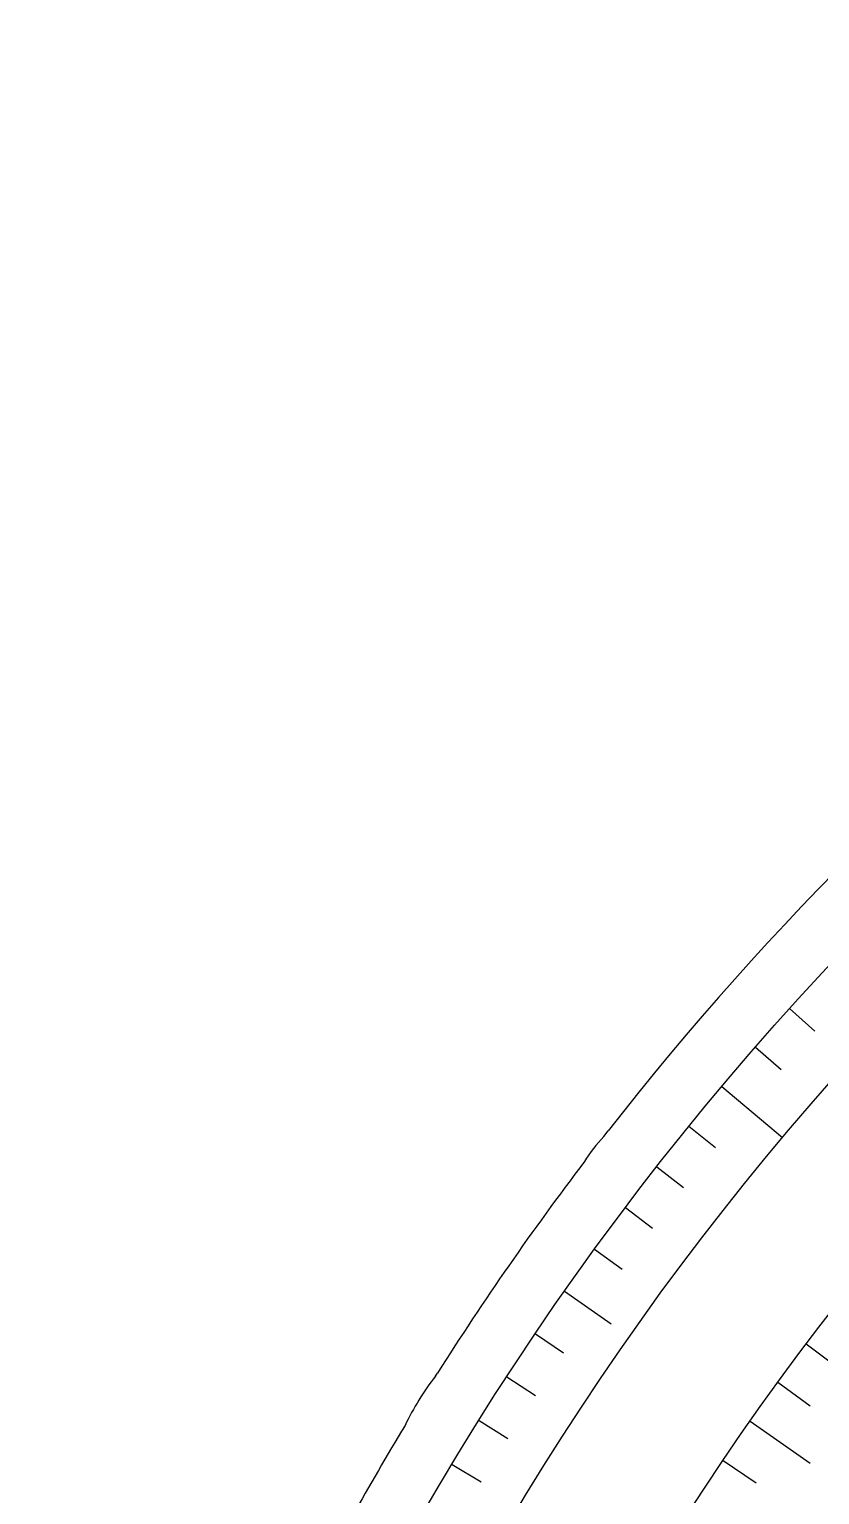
# Model space of a CAD drawing. Header units: millimetres. Extents: x -92 to 93, y -93 to 102.
# Drawn here: x -90.65 to -66.44, y 45.76 to 90.65 of the extents above; entities that cross this region are included whole.
import ezdxf

# ---------------------------------------------------------------- set-up
doc = ezdxf.new("R2010")
doc.units = ezdxf.units.MM
for name, color, linetype in [('CUT_OUTER', 1, 'Continuous'), ('ENGRAVE', 7, 'Continuous'), ('ENGRAVE_FINE', 8, 'Continuous')]:
    doc.layers.add(name, color=color, linetype=linetype)

msp = doc.modelspace()

# ---------------------------------------------------------------- linework, layer by layer
at = {"layer": 'CUT_OUTER'}
for points in [[(-73.0594, 56.7318), (-72.922, 56.9089)], [(-78.2095, 49.391), (-78.149, 49.4873)]]:
    msp.add_lwpolyline(points, dxfattribs=at)
for centre, radius, start, end in [((0, 0), 92.5, 112.148438, 142.03125), ((-69.9911, 53.7673), 4.2665, 135.98599, 148.91634), ((-0.0642, 0.0426), 92.423, 142.762191, 147.657275), ((-71.9675, 44.4886), 7.937, 141.85481, 154.70593), ((-0.5744, 0.3213), 91.8418, 148.81315, 152.81087)]:
    msp.add_arc(centre, radius, start, end, dxfattribs=at)
at = {"layer": 'ENGRAVE'}
for points in [[(-69.4419, 58.2687), (-67.5819, 56.7079)], [(-74.2561, 51.9947), (-72.8354, 50.9999)], [(-68.5733, 48.0155), (-66.7396, 46.7316)]]:
    msp.add_lwpolyline(points, dxfattribs=at)
for radius in [90.65, 90.65, 88.2219, 83.7125, 83.7125, 80.1513, 73.5375, 73.5375, 69.6525]:
    msp.add_circle((0, 0), radius, dxfattribs=at)
at = {"layer": 'ENGRAVE_FINE'}
for points in [[(-67.3661, 60.6567), (-66.5927, 59.9604)], [(-68.4144, 59.4718), (-67.6291, 58.789)], [(-70.4483, 57.0479), (-69.6396, 56.393)], [(-71.4332, 55.8097), (-70.6132, 55.169)], [(-72.3963, 54.5545), (-71.5652, 53.9283)], [(-73.3374, 53.2827), (-72.4955, 52.6711)], [(-75.1523, 50.6908), (-74.2895, 50.1089)], [(-66.8558, 50.3794), (-65.8806, 49.6446)], [(-76.0255, 49.3715), (-75.1527, 48.8048)], [(-67.7248, 49.205), (-66.737, 48.4873)], [(-76.8756, 48.0372), (-75.9931, 47.4857)], [(-77.7022, 46.6882), (-76.8102, 46.1522)], [(-69.4008, 46.8114), (-68.3886, 46.1287)]]:
    msp.add_lwpolyline(points, dxfattribs=at)

doc.saveas('drawing.dxf')
